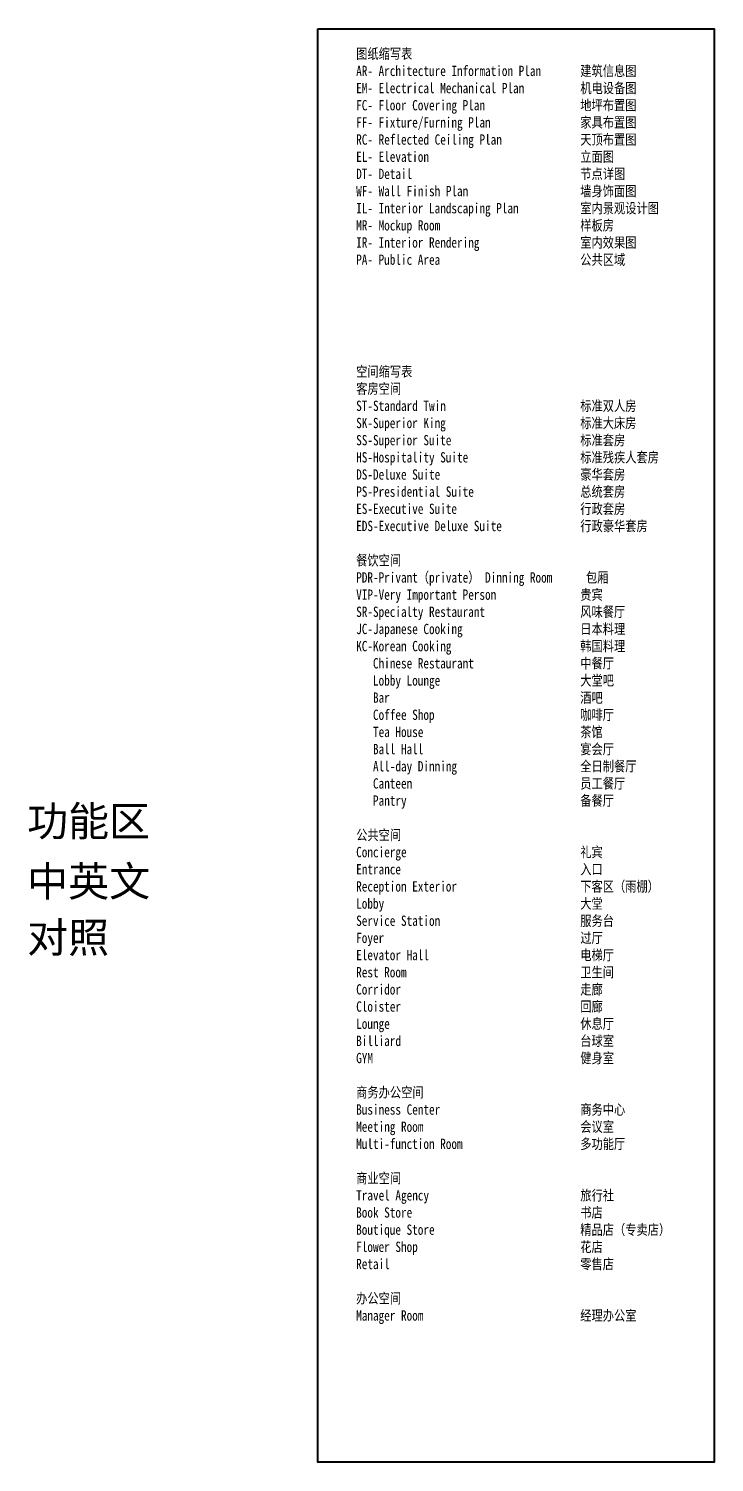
# Model space of a CAD drawing. Header units: millimetres. Extents: x -108685 to 756730, y -311791 to -113.
# Drawn here: x -48682 to -39558, y -311791 to -292717 of the extents above; entities that cross this region are included whole.
import ezdxf

# ---------------------------------------------------------------- set-up
doc = ezdxf.new("R2010")
doc.units = ezdxf.units.MM
doc.styles.add('样式 1', font='simhei.ttf', dxfattribs={"width": 0.8})
doc.styles.add('黑体', font='simhei.ttf')

msp = doc.modelspace()

# ---------------------------------------------------------------- linework, layer by layer
msp.add_lwpolyline([(-44835.8, -292716.5), (-39558.3, -292716.5), (-39558.3, -311790.7), (-44835.8, -311790.7)], close=True)

# ---------------------------------------------------------------- texts
at = {"color": 44, "style": '黑体'}
for s, p in [('功能区', (-48702.4, -303460.7)), ('中英文', (-48702.4, -304260.5)), ('对照', (-48702.4, -305008.2))]:
    msp.add_text(s, height=400, dxfattribs=at).set_placement(p)
at = {"color": 0, "char_height": 136.983, "attachment_point": 1, "style": '样式 1'}
for s, insert, width in [('图纸缩写表\\PAR- Architecture Information Plan       建筑信息图\\PEM- Electrical Mechanical Plan          机电设备图\\PFC- Floor Covering Plan                 地坪布置图\\PFF- Fixture/Furning Plan                家具布置图\\PRC- Reflected Ceiling Plan              天顶布置图\\PEL- Elevation                           立面图\\PDT- Detail                              节点详图\\PWF- Wall Finish Plan                    墙身饰面图\\PIL- Interior Landscaping Plan           室内景观设计图\\PMR- Mockup Room                         样板房\\PIR- Interior Rendering                  室内效果图\\PPA- Public Area                         公共区域', (-44323.9, -292981.2), 8854.45), ('空间缩写表\\P客房空间\\PST-Standard Twin                        标准双人房\\PSK-Superior King                        标准大床房\\PSS-Superior Suite                       标准套房\\PHS-Hospitality Suite                    标准残疾人套房\\PDS-Deluxe Suite                         豪华套房\\PPS-Presidential Suite                   总统套房\\PES-Executive Suite                      行政套房\\PEDS-Executive Deluxe Suite              行政豪华套房\\P\\P餐饮空间\\PPDR-Privant（private） Dinning Room      包厢\\PVIP-Very Important Person               贵宾\\PSR-Specialty Restaurant                 风味餐厅\\PJC-Japanese Cooking                     日本料理\\PKC-Korean Cooking                       韩国料理\\P   Chinese Restaurant                   中餐厅\\P   Lobby Lounge                         大堂吧\\P   Bar                                  酒吧\\P   Coffee Shop                          咖啡厅\\P   Tea House                            茶馆\\P   Ball Hall                            宴会厅\\P   All-day Dinning                      全日制餐厅\\P   Canteen                              员工餐厅\\P   Pantry                               备餐厅\\P\\P公共空间\\PConcierge                               礼宾\\PEntrance                                入口\\PReception Exterior                      下客区（雨棚）\\PLobby                                   大堂\\PService Station                         服务台\\PFoyer                                   过厅\\PElevator Hall                           电梯厅\\PRest Room                               卫生间\\PCorridor                                走廊\\PCloister                                回廊\\PLounge                                  休息厅\\PBilliard                                台球室\\PGYM                                     健身室\\P\\P商务办公空间\\PBusiness Center                         商务中心\\PMeeting Room                            会议室\\PMulti-function Room                     多功能厅\\P\\P商业空间\\PTravel Agency                           旅行社\\PBook Store                              书店\\PBoutique Store                          精品店（专卖店）\\PFlower Shop                             花店\\PRetail                                  零售店\\P\\P办公空间\\PManager Room                            经理办公室', (-44323.9, -297209.2), 11268.086)]:
    msp.add_mtext(s, dxfattribs=dict(at, insert=insert, width=width))

doc.saveas('drawing.dxf')
